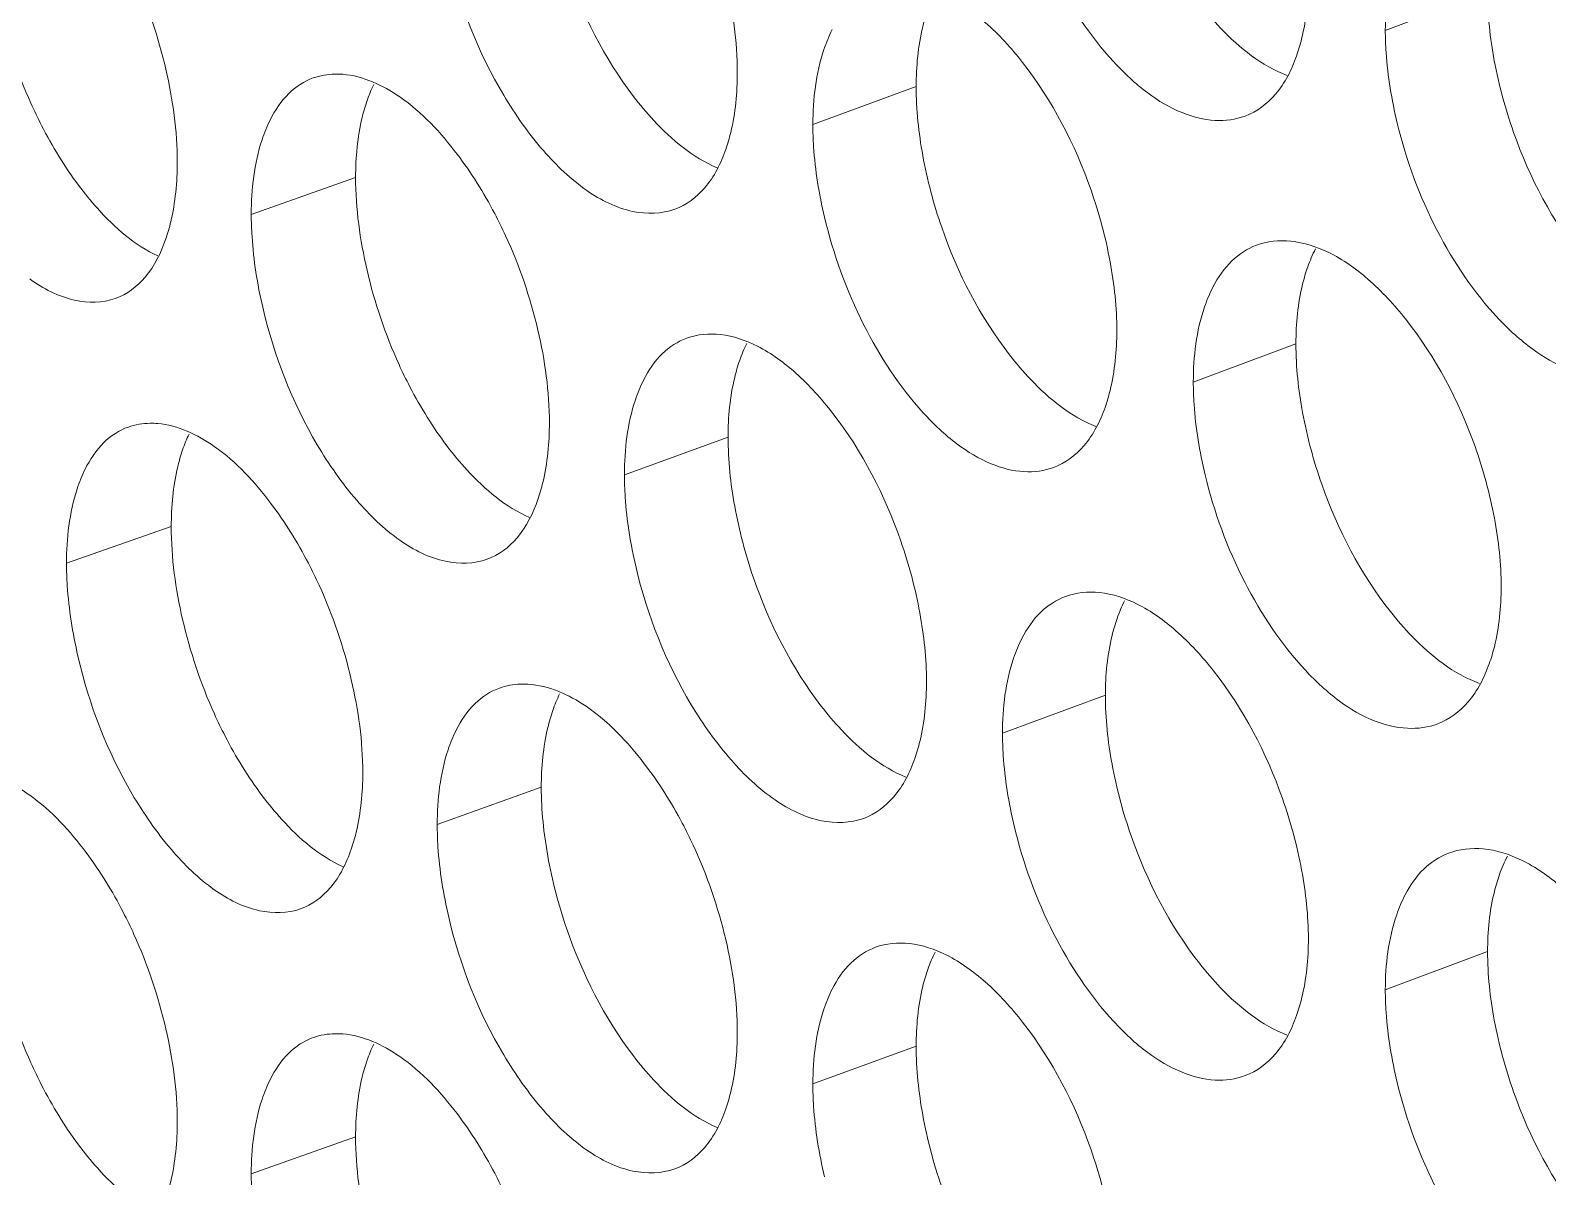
# Model space of a CAD drawing. Header units: millimetres. Extents: x 1177 to 4147, y 93 to 2194.
# Drawn here: x 2520.02 to 2532.47, y 955.8 to 965.21 of the extents above; entities that cross this region are included whole.
import ezdxf

# ---------------------------------------------------------------- set-up
doc = ezdxf.new("R2010")
doc.units = ezdxf.units.MM
doc.header["$LTSCALE"] = 0.1
doc.layers.get('0').update_dxf_attribs({"lineweight": 13})
doc.layers.add('标注', color=251, linetype='Continuous', lineweight=9)

# ---------------------------------------------------------------- blocks, each defined once
blk = doc.blocks.new('02')
at = {"layer": '标注'}
for p, q in [((4386.242, 970.593), (4385.043, 970.142)), ((4379.543, 969.483), (4378.332, 969.04)), ((4372.971, 968.419), (4371.748, 967.985)), ((4383.995, 966.468), (4382.792, 966.019)), ((4377.338, 965.373), (4376.123, 964.933)), ((4370.81, 964.325), (4369.582, 963.894)), ((4370.81, 964.325), (4369.582, 963.894)), ((4381.761, 962.347), (4380.555, 961.902)), ((4375.148, 961.268), (4373.928, 960.832)), ((4375.148, 961.268), (4373.928, 960.832)), ((4386.242, 959.343), (4385.043, 958.892)), ((4379.543, 958.233), (4378.332, 957.79)), ((4379.543, 958.233), (4378.332, 957.79)), ((4372.971, 957.169), (4371.748, 956.735))]:
    blk.add_line(p, q, dxfattribs=at)
for points, knots in [([(4375.148, 972.518), (4375.148, 972.248), (4375.207, 971.687), (4375.492, 970.597), (4375.886, 969.817), (4376.229, 969.368)], [0, 0, 0, 0, 0.240361, 0.498273, 1, 1, 1, 1]), ([(4380.692, 972.065), (4380.796, 971.63), (4381.094, 970.81), (4381.677, 969.927), (4382.226, 969.409), (4382.631, 969.167), (4383.031, 969.063), (4383.289, 969.096), (4383.401, 969.138)], [0, 0, 0, 0, 0.308628, 0.595689, 0.719688, 0.826459, 0.91799, 1, 1, 1, 1]), ([(4377.446, 969.647), (4377.446, 970.012), (4377.339, 970.766), (4377.093, 971.485), (4376.929, 971.839)], [0, 0, 0, 0, 0.483858, 1, 1, 1, 1]), ([(4368.662, 971.486), (4368.662, 971.12), (4368.766, 970.365), (4369.005, 969.643), (4369.165, 969.288)], [0, 0, 0, 0, 0.484147, 1, 1, 1, 1]), ([(4385.276, 971.257), (4385.237, 971.182), (4385.089, 970.829), (4385.043, 970.439), (4385.043, 970.142)], [0, 0, 0, 0, 0.221251, 1, 1, 1, 1]), ([(4374.063, 970.994), (4374.195, 970.43), (4374.509, 969.626), (4375.131, 968.745), (4375.493, 968.396), (4375.683, 968.264)], [0, 0, 0, 0, 0.538094, 0.785773, 1, 1, 1, 1]), ([(4370.88, 968.598), (4370.88, 968.963), (4370.775, 969.718), (4370.534, 970.439), (4370.373, 970.793)], [0, 0, 0, 0, 0.483972, 1, 1, 1, 1]), ([(4384.002, 969.841), (4384.025, 969.907), (4384.112, 970.199), (4384.141, 970.507), (4384.141, 970.742)], [0, 0, 0, 0, 0.228498, 1, 1, 1, 1]), ([(4380.791, 969.765), (4380.659, 969.933), (4380.391, 970.23), (4379.941, 970.558), (4379.489, 970.714), (4379.191, 970.688), (4379.066, 970.642)], [0, 0, 0, 0, 0.313314, 0.581411, 0.805175, 1, 1, 1, 1]), ([(4386.242, 970.593), (4386.242, 970.323), (4386.303, 969.762), (4386.598, 968.674), (4387.006, 967.898), (4387.358, 967.456)], [0, 0, 0, 0, 0.239996, 0.497521, 1, 1, 1, 1]), ([(4379.679, 970.383), (4379.656, 970.318), (4379.571, 970.025), (4379.543, 969.718), (4379.543, 969.483)], [0, 0, 0, 0, 0.228131, 1, 1, 1, 1]), ([(4382.864, 970.455), (4382.942, 970.355), (4383.231, 970.018), (4383.595, 969.726), (4383.893, 969.613)], [0, 0, 0, 0, 0.284641, 1, 1, 1, 1]), ([(4378.558, 970.151), (4378.52, 970.076), (4378.376, 969.723), (4378.332, 969.336), (4378.332, 969.04)], [0, 0, 0, 0, 0.220694, 1, 1, 1, 1]), ([(4385.043, 970.142), (4385.043, 970.055), (4385.057, 969.689), (4385.117, 969.326), (4385.183, 969.056)], [0, 0, 0, 0, 0.237713, 1, 1, 1, 1]), ([(4383.401, 969.138), (4383.537, 969.189), (4383.801, 969.39), (4383.945, 969.68), (4384.002, 969.841)], [0, 0, 0, 0, 0.459766, 1, 1, 1, 1]), ([(4377.31, 968.747), (4377.333, 968.812), (4377.418, 969.105), (4377.446, 969.412), (4377.446, 969.647)], [0, 0, 0, 0, 0.228067, 1, 1, 1, 1]), ([(4381.895, 966.622), (4381.895, 966.892), (4381.834, 967.453), (4381.542, 968.541), (4381.139, 969.319), (4380.791, 969.765)], [0, 0, 0, 0, 0.240004, 0.497624, 1, 1, 1, 1]), ([(4372.475, 969.584), (4372.369, 969.546), (4372.16, 969.41), (4372.025, 969.204), (4371.968, 969.09)], [0, 0, 0, 0, 0.469011, 1, 1, 1, 1]), ([(4372.82, 969.627), (4372.79, 969.629), (4372.674, 969.633), (4372.557, 969.613), (4372.475, 969.584)], [0, 0, 0, 0, 0.258462, 1, 1, 1, 1]), ([(4374.16, 968.692), (4373.969, 968.944), (4373.59, 969.358), (4373.059, 969.608), (4372.82, 969.627)], [0, 0, 0, 0, 0.568222, 1, 1, 1, 1]), ([(4379.543, 969.483), (4379.543, 969.212), (4379.603, 968.651), (4379.892, 967.562), (4380.291, 966.784), (4380.638, 966.338)], [0, 0, 0, 0, 0.240215, 0.497973, 1, 1, 1, 1]), ([(4369.165, 969.288), (4369.204, 969.2), (4369.364, 968.866), (4369.558, 968.548), (4369.722, 968.328)], [0, 0, 0, 0, 0.259343, 1, 1, 1, 1]), ([(4373.106, 969.319), (4373.083, 969.254), (4372.999, 968.961), (4372.971, 968.654), (4372.971, 968.419)], [0, 0, 0, 0, 0.227704, 1, 1, 1, 1]), ([(4376.229, 969.368), (4376.303, 969.271), (4376.579, 968.94), (4376.924, 968.651), (4377.209, 968.531)], [0, 0, 0, 0, 0.284248, 1, 1, 1, 1]), ([(4371.968, 969.09), (4371.931, 969.016), (4371.791, 968.664), (4371.748, 968.279), (4371.748, 967.985)], [0, 0, 0, 0, 0.22018, 1, 1, 1, 1]), ([(4378.332, 969.04), (4378.332, 968.953), (4378.345, 968.587), (4378.404, 968.224), (4378.468, 967.953)], [0, 0, 0, 0, 0.23764, 1, 1, 1, 1]), ([(4385.183, 969.056), (4385.288, 968.62), (4385.591, 967.799), (4386.183, 966.918), (4386.74, 966.404), (4387.151, 966.164), (4387.557, 966.064), (4387.818, 966.1), (4387.93, 966.143)], [0, 0, 0, 0, 0.307608, 0.594138, 0.718158, 0.825202, 0.917274, 1, 1, 1, 1]), ([(4370.746, 967.699), (4370.769, 967.764), (4370.852, 968.057), (4370.88, 968.363), (4370.88, 968.598)], [0, 0, 0, 0, 0.227639, 1, 1, 1, 1]), ([(4374.73, 967.735), (4374.689, 967.823), (4374.525, 968.156), (4374.327, 968.473), (4374.16, 968.692)], [0, 0, 0, 0, 0.259052, 1, 1, 1, 1]), ([(4376.713, 968.045), (4376.848, 968.094), (4377.113, 968.295), (4377.254, 968.585), (4377.31, 968.747)], [0, 0, 0, 0, 0.457514, 1, 1, 1, 1]), ([(4372.971, 968.419), (4372.971, 968.054), (4373.077, 967.298), (4373.319, 966.578), (4373.48, 966.224)], [0, 0, 0, 0, 0.484071, 1, 1, 1, 1]), ([(4369.722, 968.328), (4369.793, 968.233), (4370.056, 967.909), (4370.382, 967.622), (4370.654, 967.497)], [0, 0, 0, 0, 0.283758, 1, 1, 1, 1]), ([(4375.683, 968.264), (4375.845, 968.152), (4376.176, 967.983), (4376.559, 967.989), (4376.713, 968.045)], [0, 0, 0, 0, 0.547253, 1, 1, 1, 1]), ([(4371.748, 967.985), (4371.748, 967.898), (4371.761, 967.532), (4371.819, 967.169), (4371.882, 966.897)], [0, 0, 0, 0, 0.237569, 1, 1, 1, 1]), ([(4378.468, 967.953), (4378.572, 967.518), (4378.867, 966.698), (4379.445, 965.815), (4379.99, 965.295), (4380.392, 965.051), (4380.79, 964.945), (4381.046, 964.978), (4381.157, 965.019)], [0, 0, 0, 0, 0.309142, 0.59647, 0.720459, 0.827093, 0.918352, 1, 1, 1, 1]), ([(4370.154, 966.999), (4370.289, 967.047), (4370.553, 967.247), (4370.691, 967.537), (4370.746, 967.699)], [0, 0, 0, 0, 0.455161, 1, 1, 1, 1]), ([(4375.243, 965.542), (4375.243, 965.907), (4375.137, 966.662), (4374.892, 967.381), (4374.73, 967.735)], [0, 0, 0, 0, 0.483896, 1, 1, 1, 1]), ([(4383.531, 967.623), (4383.425, 967.583), (4383.218, 967.447), (4383.08, 967.245), (4383.022, 967.133)], [0, 0, 0, 0, 0.472462, 1, 1, 1, 1]), ([(4385.283, 966.755), (4385.148, 966.924), (4384.876, 967.221), (4384.419, 967.547), (4383.959, 967.699), (4383.658, 967.67), (4383.531, 967.623)], [0, 0, 0, 0, 0.312206, 0.579944, 0.804159, 1, 1, 1, 1]), ([(4384.133, 967.369), (4384.11, 967.303), (4384.024, 967.01), (4383.995, 966.703), (4383.995, 966.468)], [0, 0, 0, 0, 0.228418, 1, 1, 1, 1]), ([(4369.151, 967.228), (4369.309, 967.115), (4369.629, 966.945), (4370.004, 966.946), (4370.154, 966.999)], [0, 0, 0, 0, 0.548694, 1, 1, 1, 1]), ([(4383.022, 967.133), (4382.983, 967.058), (4382.837, 966.705), (4382.792, 966.316), (4382.792, 966.019)], [0, 0, 0, 0, 0.221061, 1, 1, 1, 1]), ([(4371.882, 966.897), (4372.013, 966.333), (4372.325, 965.529), (4372.943, 964.646), (4373.303, 964.295), (4373.491, 964.164)], [0, 0, 0, 0, 0.538492, 0.786102, 1, 1, 1, 1]), ([(4381.757, 965.721), (4381.78, 965.787), (4381.866, 966.079), (4381.895, 966.387), (4381.895, 966.622)], [0, 0, 0, 0, 0.228354, 1, 1, 1, 1]), ([(4386.401, 963.618), (4386.401, 963.888), (4386.339, 964.449), (4386.043, 965.536), (4385.635, 966.312), (4385.283, 966.755)], [0, 0, 0, 0, 0.239858, 0.497322, 1, 1, 1, 1]), ([(4376.855, 966.534), (4376.749, 966.496), (4376.54, 966.359), (4376.404, 966.155), (4376.347, 966.042)], [0, 0, 0, 0, 0.470447, 1, 1, 1, 1]), ([(4378.566, 965.652), (4378.435, 965.821), (4378.17, 966.118), (4377.724, 966.446), (4377.275, 966.604), (4376.979, 966.579), (4376.855, 966.534)], [0, 0, 0, 0, 0.313876, 0.582158, 0.805693, 1, 1, 1, 1]), ([(4383.995, 966.468), (4383.995, 966.197), (4384.056, 965.636), (4384.349, 964.548), (4384.753, 963.771), (4385.104, 963.328)], [0, 0, 0, 0, 0.240069, 0.497672, 1, 1, 1, 1]), ([(4377.474, 966.274), (4377.451, 966.208), (4377.366, 965.915), (4377.338, 965.608), (4377.338, 965.373)], [0, 0, 0, 0, 0.227989, 1, 1, 1, 1]), ([(4380.638, 966.338), (4380.715, 966.238), (4381, 965.904), (4381.357, 965.612), (4381.651, 965.497)], [0, 0, 0, 0, 0.28452, 1, 1, 1, 1]), ([(4373.48, 966.224), (4373.52, 966.136), (4373.683, 965.803), (4373.88, 965.485), (4374.046, 965.266)], [0, 0, 0, 0, 0.259163, 1, 1, 1, 1]), ([(4376.347, 966.042), (4376.309, 965.967), (4376.166, 965.615), (4376.123, 965.229), (4376.123, 964.933)], [0, 0, 0, 0, 0.220518, 1, 1, 1, 1]), ([(4382.792, 966.019), (4382.792, 965.932), (4382.805, 965.567), (4382.865, 965.204), (4382.93, 964.933)], [0, 0, 0, 0, 0.237689, 1, 1, 1, 1]), ([(4379.664, 962.507), (4379.664, 962.777), (4379.603, 963.338), (4379.312, 964.427), (4378.913, 965.205), (4378.566, 965.652)], [0, 0, 0, 0, 0.240077, 0.497775, 1, 1, 1, 1]), ([(4381.157, 965.019), (4381.293, 965.069), (4381.558, 965.27), (4381.7, 965.56), (4381.757, 965.721)], [0, 0, 0, 0, 0.459026, 1, 1, 1, 1]), ([(4370.307, 965.492), (4370.2, 965.454), (4369.991, 965.318), (4369.857, 965.111), (4369.8, 964.997)], [0, 0, 0, 0, 0.468263, 1, 1, 1, 1]), ([(4370.307, 965.492), (4370.2, 965.454), (4369.991, 965.318), (4369.857, 965.111), (4369.8, 964.997)], [0, 0, 0, 0, 0.468263, 1, 1, 1, 1]), ([(4370.651, 965.533), (4370.621, 965.535), (4370.505, 965.54), (4370.388, 965.52), (4370.307, 965.492)], [0, 0, 0, 0, 0.258637, 1, 1, 1, 1]), ([(4370.651, 965.533), (4370.621, 965.535), (4370.505, 965.54), (4370.388, 965.52), (4370.307, 965.492)], [0, 0, 0, 0, 0.258637, 1, 1, 1, 1]), ([(4371.978, 964.595), (4371.789, 964.846), (4371.414, 965.26), (4370.888, 965.512), (4370.651, 965.533)], [0, 0, 0, 0, 0.568686, 1, 1, 1, 1]), ([(4371.978, 964.595), (4371.789, 964.846), (4371.414, 965.26), (4370.888, 965.512), (4370.651, 965.533)], [0, 0, 0, 0, 0.568686, 1, 1, 1, 1]), ([(4375.108, 964.642), (4375.131, 964.708), (4375.215, 965), (4375.243, 965.307), (4375.243, 965.542)], [0, 0, 0, 0, 0.227924, 1, 1, 1, 1]), ([(4370.943, 965.224), (4370.921, 965.159), (4370.838, 964.866), (4370.81, 964.56), (4370.81, 964.325)], [0, 0, 0, 0, 0.227562, 1, 1, 1, 1]), ([(4370.943, 965.224), (4370.921, 965.159), (4370.838, 964.866), (4370.81, 964.56), (4370.81, 964.325)], [0, 0, 0, 0, 0.227562, 1, 1, 1, 1]), ([(4374.046, 965.266), (4374.119, 965.17), (4374.391, 964.841), (4374.729, 964.553), (4375.01, 964.431)], [0, 0, 0, 0, 0.284096, 1, 1, 1, 1]), ([(4377.338, 965.373), (4377.338, 965.103), (4377.398, 964.541), (4377.685, 963.452), (4378.082, 962.673), (4378.426, 962.225)], [0, 0, 0, 0, 0.240288, 0.498123, 1, 1, 1, 1]), ([(4369.8, 964.997), (4369.763, 964.922), (4369.624, 964.571), (4369.582, 964.187), (4369.582, 963.894)], [0, 0, 0, 0, 0.220019, 1, 1, 1, 1]), ([(4369.8, 964.997), (4369.763, 964.922), (4369.624, 964.571), (4369.582, 964.187), (4369.582, 963.894)], [0, 0, 0, 0, 0.220019, 1, 1, 1, 1]), ([(4376.123, 964.933), (4376.123, 964.846), (4376.136, 964.481), (4376.195, 964.117), (4376.259, 963.846)], [0, 0, 0, 0, 0.237616, 1, 1, 1, 1]), ([(4382.93, 964.933), (4383.035, 964.497), (4383.336, 963.677), (4383.922, 962.795), (4384.475, 962.279), (4384.884, 962.038), (4385.287, 961.936), (4385.546, 961.971), (4385.658, 962.013)], [0, 0, 0, 0, 0.308117, 0.594911, 0.718921, 0.825829, 0.917631, 1, 1, 1, 1]), ([(4372.544, 963.637), (4372.504, 963.724), (4372.341, 964.058), (4372.144, 964.376), (4371.978, 964.595)], [0, 0, 0, 0, 0.259142, 1, 1, 1, 1]), ([(4372.544, 963.637), (4372.504, 963.724), (4372.341, 964.058), (4372.144, 964.376), (4371.978, 964.595)], [0, 0, 0, 0, 0.259142, 1, 1, 1, 1]), ([(4374.512, 963.941), (4374.648, 963.99), (4374.912, 964.191), (4375.052, 964.481), (4375.108, 964.642)], [0, 0, 0, 0, 0.456741, 1, 1, 1, 1]), ([(4370.81, 964.325), (4370.81, 963.959), (4370.914, 963.204), (4371.155, 962.483), (4371.315, 962.128)], [0, 0, 0, 0, 0.484109, 1, 1, 1, 1]), ([(4370.81, 964.325), (4370.81, 963.959), (4370.914, 963.204), (4371.155, 962.483), (4371.315, 962.128)], [0, 0, 0, 0, 0.484109, 1, 1, 1, 1]), ([(4373.491, 964.164), (4373.652, 964.051), (4373.979, 963.881), (4374.36, 963.887), (4374.512, 963.941)], [0, 0, 0, 0, 0.547725, 1, 1, 1, 1]), ([(4369.582, 963.894), (4369.582, 963.807), (4369.595, 963.441), (4369.653, 963.077), (4369.716, 962.805)], [0, 0, 0, 0, 0.237546, 1, 1, 1, 1]), ([(4369.582, 963.894), (4369.582, 963.807), (4369.595, 963.441), (4369.653, 963.077), (4369.716, 962.805)], [0, 0, 0, 0, 0.237546, 1, 1, 1, 1]), ([(4376.259, 963.846), (4376.391, 963.282), (4376.708, 962.478), (4377.334, 961.599), (4377.698, 961.251), (4377.889, 961.12)], [0, 0, 0, 0, 0.537696, 0.785444, 1, 1, 1, 1]), ([(4373.055, 961.442), (4373.055, 961.808), (4372.949, 962.562), (4372.706, 963.282), (4372.544, 963.637)], [0, 0, 0, 0, 0.483934, 1, 1, 1, 1]), ([(4373.055, 961.442), (4373.055, 961.808), (4372.949, 962.562), (4372.706, 963.282), (4372.544, 963.637)], [0, 0, 0, 0, 0.483934, 1, 1, 1, 1]), ([(4386.261, 962.717), (4386.285, 962.782), (4386.371, 963.075), (4386.401, 963.383), (4386.401, 963.618)], [0, 0, 0, 0, 0.228642, 1, 1, 1, 1]), ([(4381.292, 963.505), (4381.185, 963.465), (4380.978, 963.33), (4380.841, 963.127), (4380.783, 963.014)], [0, 0, 0, 0, 0.471808, 1, 1, 1, 1]), ([(4383.03, 962.632), (4382.897, 962.801), (4382.626, 963.098), (4382.173, 963.424), (4381.717, 963.579), (4381.417, 963.551), (4381.292, 963.505)], [0, 0, 0, 0, 0.312757, 0.580674, 0.804664, 1, 1, 1, 1]), ([(4381.899, 963.249), (4381.876, 963.183), (4381.79, 962.89), (4381.761, 962.583), (4381.761, 962.347)], [0, 0, 0, 0, 0.228275, 1, 1, 1, 1]), ([(4385.104, 963.328), (4385.183, 963.227), (4385.477, 962.888), (4385.846, 962.595), (4386.149, 962.485)], [0, 0, 0, 0, 0.284751, 1, 1, 1, 1]), ([(4380.783, 963.014), (4380.745, 962.94), (4380.599, 962.586), (4380.555, 962.198), (4380.555, 961.902)], [0, 0, 0, 0, 0.220876, 1, 1, 1, 1]), ([(4369.716, 962.805), (4369.845, 962.241), (4370.155, 961.436), (4370.769, 960.552), (4371.126, 960.201), (4371.314, 960.068)], [0, 0, 0, 0, 0.53889, 0.786432, 1, 1, 1, 1]), ([(4369.716, 962.805), (4369.845, 962.241), (4370.155, 961.436), (4370.769, 960.552), (4371.126, 960.201), (4371.314, 960.068)], [0, 0, 0, 0, 0.53889, 0.786432, 1, 1, 1, 1]), ([(4385.658, 962.013), (4385.795, 962.064), (4386.059, 962.266), (4386.204, 962.556), (4386.261, 962.717)], [0, 0, 0, 0, 0.460494, 1, 1, 1, 1]), ([(4384.141, 959.492), (4384.141, 959.762), (4384.079, 960.323), (4383.785, 961.411), (4383.38, 962.188), (4383.03, 962.632)], [0, 0, 0, 0, 0.239931, 0.497473, 1, 1, 1, 1]), ([(4374.658, 962.432), (4374.552, 962.393), (4374.343, 962.257), (4374.208, 962.052), (4374.15, 961.938)], [0, 0, 0, 0, 0.469738, 1, 1, 1, 1]), ([(4374.658, 962.432), (4374.552, 962.393), (4374.343, 962.257), (4374.208, 962.052), (4374.15, 961.938)], [0, 0, 0, 0, 0.469738, 1, 1, 1, 1]), ([(4374.992, 962.477), (4374.963, 962.479), (4374.85, 962.48), (4374.737, 962.46), (4374.658, 962.432)], [0, 0, 0, 0, 0.257824, 1, 1, 1, 1]), ([(4374.992, 962.477), (4374.963, 962.479), (4374.85, 962.48), (4374.737, 962.46), (4374.658, 962.432)], [0, 0, 0, 0, 0.257824, 1, 1, 1, 1]), ([(4376.356, 961.545), (4376.161, 961.798), (4375.776, 962.216), (4375.235, 962.462), (4374.992, 962.477)], [0, 0, 0, 0, 0.568444, 1, 1, 1, 1]), ([(4376.356, 961.545), (4376.161, 961.798), (4375.776, 962.216), (4375.235, 962.462), (4374.992, 962.477)], [0, 0, 0, 0, 0.568444, 1, 1, 1, 1]), ([(4379.527, 961.606), (4379.55, 961.672), (4379.635, 961.964), (4379.664, 962.272), (4379.664, 962.507)], [0, 0, 0, 0, 0.22821, 1, 1, 1, 1]), ([(4378.426, 962.225), (4378.502, 962.127), (4378.782, 961.794), (4379.133, 961.504), (4379.423, 961.387)], [0, 0, 0, 0, 0.28439, 1, 1, 1, 1]), ([(4381.761, 962.347), (4381.761, 962.077), (4381.822, 961.516), (4382.113, 960.428), (4382.515, 959.65), (4382.864, 959.205)], [0, 0, 0, 0, 0.240142, 0.497822, 1, 1, 1, 1]), ([(4371.315, 962.128), (4371.355, 962.041), (4371.516, 961.707), (4371.712, 961.389), (4371.877, 961.17)], [0, 0, 0, 0, 0.259253, 1, 1, 1, 1]), ([(4371.315, 962.128), (4371.355, 962.041), (4371.516, 961.707), (4371.712, 961.389), (4371.877, 961.17)], [0, 0, 0, 0, 0.259253, 1, 1, 1, 1]), ([(4375.283, 962.169), (4375.26, 962.103), (4375.176, 961.81), (4375.148, 961.503), (4375.148, 961.268)], [0, 0, 0, 0, 0.227846, 1, 1, 1, 1]), ([(4375.283, 962.169), (4375.26, 962.103), (4375.176, 961.81), (4375.148, 961.503), (4375.148, 961.268)], [0, 0, 0, 0, 0.227846, 1, 1, 1, 1]), ([(4374.15, 961.938), (4374.113, 961.864), (4373.971, 961.512), (4373.928, 961.126), (4373.928, 960.832)], [0, 0, 0, 0, 0.220347, 1, 1, 1, 1]), ([(4374.15, 961.938), (4374.113, 961.864), (4373.971, 961.512), (4373.928, 961.126), (4373.928, 960.832)], [0, 0, 0, 0, 0.220347, 1, 1, 1, 1]), ([(4380.555, 961.902), (4380.555, 961.815), (4380.568, 961.449), (4380.628, 961.086), (4380.692, 960.815)], [0, 0, 0, 0, 0.237664, 1, 1, 1, 1]), ([(4376.929, 960.589), (4376.889, 960.676), (4376.724, 961.009), (4376.524, 961.326), (4376.356, 961.545)], [0, 0, 0, 0, 0.258962, 1, 1, 1, 1]), ([(4376.929, 960.589), (4376.889, 960.676), (4376.724, 961.009), (4376.524, 961.326), (4376.356, 961.545)], [0, 0, 0, 0, 0.258962, 1, 1, 1, 1]), ([(4378.928, 960.904), (4379.064, 960.954), (4379.328, 961.155), (4379.47, 961.445), (4379.527, 961.606)], [0, 0, 0, 0, 0.458276, 1, 1, 1, 1]), ([(4369.811, 960.504), (4369.623, 960.754), (4369.252, 961.169), (4368.729, 961.423), (4368.492, 961.444)], [0, 0, 0, 0, 0.569371, 1, 1, 1, 1]), ([(4372.92, 960.543), (4372.943, 960.608), (4373.026, 960.901), (4373.055, 961.208), (4373.055, 961.442)], [0, 0, 0, 0, 0.227782, 1, 1, 1, 1]), ([(4372.92, 960.543), (4372.943, 960.608), (4373.026, 960.901), (4373.055, 961.208), (4373.055, 961.442)], [0, 0, 0, 0, 0.227782, 1, 1, 1, 1]), ([(4371.877, 961.17), (4371.949, 961.074), (4372.216, 960.748), (4372.548, 960.46), (4372.825, 960.336)], [0, 0, 0, 0, 0.283932, 1, 1, 1, 1]), ([(4371.877, 961.17), (4371.949, 961.074), (4372.216, 960.748), (4372.548, 960.46), (4372.825, 960.336)], [0, 0, 0, 0, 0.283932, 1, 1, 1, 1]), ([(4375.148, 961.268), (4375.148, 960.998), (4375.207, 960.437), (4375.492, 959.347), (4375.886, 958.567), (4376.229, 958.118)], [0, 0, 0, 0, 0.240361, 0.498273, 1, 1, 1, 1]), ([(4375.148, 961.268), (4375.148, 960.998), (4375.207, 960.437), (4375.492, 959.347), (4375.886, 958.567), (4376.229, 958.118)], [0, 0, 0, 0, 0.240361, 0.498273, 1, 1, 1, 1]), ([(4377.889, 961.12), (4378.053, 961.008), (4378.387, 960.839), (4378.773, 960.847), (4378.928, 960.904)], [0, 0, 0, 0, 0.54679, 1, 1, 1, 1]), ([(4373.928, 960.832), (4373.928, 960.745), (4373.941, 960.379), (4374, 960.015), (4374.063, 959.744)], [0, 0, 0, 0, 0.237593, 1, 1, 1, 1]), ([(4373.928, 960.832), (4373.928, 960.745), (4373.941, 960.379), (4374, 960.015), (4374.063, 959.744)], [0, 0, 0, 0, 0.237593, 1, 1, 1, 1]), ([(4380.692, 960.815), (4380.796, 960.38), (4381.094, 959.56), (4381.677, 958.677), (4382.226, 958.159), (4382.631, 957.917), (4383.031, 957.813), (4383.289, 957.846), (4383.401, 957.888)], [0, 0, 0, 0, 0.308628, 0.595689, 0.719688, 0.826459, 0.91799, 1, 1, 1, 1]), ([(4377.446, 958.397), (4377.446, 958.762), (4377.339, 959.516), (4377.093, 960.235), (4376.929, 960.589)], [0, 0, 0, 0, 0.483858, 1, 1, 1, 1]), ([(4377.446, 958.397), (4377.446, 958.762), (4377.339, 959.516), (4377.093, 960.235), (4376.929, 960.589)], [0, 0, 0, 0, 0.483858, 1, 1, 1, 1]), ([(4370.373, 959.543), (4370.333, 959.631), (4370.172, 959.965), (4369.976, 960.283), (4369.811, 960.504)], [0, 0, 0, 0, 0.259231, 1, 1, 1, 1]), ([(4372.326, 959.843), (4372.461, 959.891), (4372.725, 960.091), (4372.864, 960.382), (4372.92, 960.543)], [0, 0, 0, 0, 0.455957, 1, 1, 1, 1]), ([(4372.326, 959.843), (4372.461, 959.891), (4372.725, 960.091), (4372.864, 960.382), (4372.92, 960.543)], [0, 0, 0, 0, 0.455957, 1, 1, 1, 1]), ([(4385.785, 960.496), (4385.679, 960.456), (4385.472, 960.321), (4385.334, 960.119), (4385.276, 960.007)], [0, 0, 0, 0, 0.473099, 1, 1, 1, 1]), ([(4387.549, 959.634), (4387.414, 959.803), (4387.139, 960.099), (4386.678, 960.424), (4386.215, 960.575), (4385.912, 960.544), (4385.785, 960.496)], [0, 0, 0, 0, 0.31166, 0.579222, 0.803661, 1, 1, 1, 1]), ([(4368.662, 960.236), (4368.662, 959.87), (4368.766, 959.115), (4369.005, 958.393), (4369.165, 958.038)], [0, 0, 0, 0, 0.484147, 1, 1, 1, 1]), ([(4386.381, 960.245), (4386.358, 960.179), (4386.271, 959.886), (4386.242, 959.578), (4386.242, 959.343)], [0, 0, 0, 0, 0.228562, 1, 1, 1, 1]), ([(4371.314, 960.068), (4371.473, 959.956), (4371.797, 959.786), (4372.175, 959.789), (4372.326, 959.843)], [0, 0, 0, 0, 0.548205, 1, 1, 1, 1]), ([(4371.314, 960.068), (4371.473, 959.956), (4371.797, 959.786), (4372.175, 959.789), (4372.326, 959.843)], [0, 0, 0, 0, 0.548205, 1, 1, 1, 1]), ([(4385.276, 960.007), (4385.237, 959.932), (4385.089, 959.579), (4385.043, 959.189), (4385.043, 958.892)], [0, 0, 0, 0, 0.221251, 1, 1, 1, 1]), ([(4374.063, 959.744), (4374.195, 959.18), (4374.509, 958.376), (4375.131, 957.495), (4375.493, 957.146), (4375.683, 957.014)], [0, 0, 0, 0, 0.538094, 0.785773, 1, 1, 1, 1]), ([(4374.063, 959.744), (4374.195, 959.18), (4374.509, 958.376), (4375.131, 957.495), (4375.493, 957.146), (4375.683, 957.014)], [0, 0, 0, 0, 0.538094, 0.785773, 1, 1, 1, 1]), ([(4370.88, 957.348), (4370.88, 957.713), (4370.775, 958.468), (4370.534, 959.189), (4370.373, 959.543)], [0, 0, 0, 0, 0.483972, 1, 1, 1, 1]), ([(4379.066, 959.392), (4378.96, 959.353), (4378.752, 959.217), (4378.616, 959.014), (4378.558, 958.901)], [0, 0, 0, 0, 0.471136, 1, 1, 1, 1]), ([(4379.066, 959.392), (4378.96, 959.353), (4378.752, 959.217), (4378.616, 959.014), (4378.558, 958.901)], [0, 0, 0, 0, 0.471136, 1, 1, 1, 1]), ([(4380.791, 958.515), (4380.659, 958.683), (4380.391, 958.98), (4379.941, 959.308), (4379.489, 959.464), (4379.191, 959.438), (4379.066, 959.392)], [0, 0, 0, 0, 0.313314, 0.581411, 0.805175, 1, 1, 1, 1]), ([(4380.791, 958.515), (4380.659, 958.683), (4380.391, 958.98), (4379.941, 959.308), (4379.489, 959.464), (4379.191, 959.438), (4379.066, 959.392)], [0, 0, 0, 0, 0.313314, 0.581411, 0.805175, 1, 1, 1, 1]), ([(4384.002, 958.591), (4384.025, 958.657), (4384.112, 958.949), (4384.141, 959.257), (4384.141, 959.492)], [0, 0, 0, 0, 0.228498, 1, 1, 1, 1]), ([(4386.242, 959.343), (4386.242, 959.073), (4386.303, 958.512), (4386.598, 957.424), (4387.006, 956.648), (4387.358, 956.206)], [0, 0, 0, 0, 0.239996, 0.497521, 1, 1, 1, 1]), ([(4382.864, 959.205), (4382.942, 959.105), (4383.231, 958.768), (4383.595, 958.476), (4383.893, 958.363)], [0, 0, 0, 0, 0.284641, 1, 1, 1, 1]), ([(4379.679, 959.133), (4379.656, 959.068), (4379.571, 958.775), (4379.543, 958.468), (4379.543, 958.233)], [0, 0, 0, 0, 0.228131, 1, 1, 1, 1]), ([(4379.679, 959.133), (4379.656, 959.068), (4379.571, 958.775), (4379.543, 958.468), (4379.543, 958.233)], [0, 0, 0, 0, 0.228131, 1, 1, 1, 1]), ([(4378.558, 958.901), (4378.52, 958.826), (4378.376, 958.473), (4378.332, 958.086), (4378.332, 957.79)], [0, 0, 0, 0, 0.220694, 1, 1, 1, 1]), ([(4378.558, 958.901), (4378.52, 958.826), (4378.376, 958.473), (4378.332, 958.086), (4378.332, 957.79)], [0, 0, 0, 0, 0.220694, 1, 1, 1, 1]), ([(4385.043, 958.892), (4385.043, 958.805), (4385.057, 958.439), (4385.117, 958.076), (4385.183, 957.806)], [0, 0, 0, 0, 0.237713, 1, 1, 1, 1]), ([(4381.895, 955.372), (4381.895, 955.642), (4381.834, 956.203), (4381.542, 957.291), (4381.139, 958.069), (4380.791, 958.515)], [0, 0, 0, 0, 0.240004, 0.497624, 1, 1, 1, 1]), ([(4381.895, 955.372), (4381.895, 955.642), (4381.834, 956.203), (4381.542, 957.291), (4381.139, 958.069), (4380.791, 958.515)], [0, 0, 0, 0, 0.240004, 0.497624, 1, 1, 1, 1]), ([(4383.401, 957.888), (4383.537, 957.939), (4383.801, 958.14), (4383.945, 958.43), (4384.002, 958.591)], [0, 0, 0, 0, 0.459766, 1, 1, 1, 1]), ([(4372.475, 958.334), (4372.369, 958.296), (4372.16, 958.16), (4372.025, 957.954), (4371.968, 957.84)], [0, 0, 0, 0, 0.469011, 1, 1, 1, 1]), ([(4372.82, 958.377), (4372.79, 958.379), (4372.674, 958.383), (4372.557, 958.363), (4372.475, 958.334)], [0, 0, 0, 0, 0.258462, 1, 1, 1, 1]), ([(4374.16, 957.442), (4373.969, 957.694), (4373.59, 958.108), (4373.059, 958.358), (4372.82, 958.377)], [0, 0, 0, 0, 0.568222, 1, 1, 1, 1]), ([(4377.31, 957.497), (4377.333, 957.562), (4377.418, 957.855), (4377.446, 958.162), (4377.446, 958.397)], [0, 0, 0, 0, 0.228067, 1, 1, 1, 1]), ([(4377.31, 957.497), (4377.333, 957.562), (4377.418, 957.855), (4377.446, 958.162), (4377.446, 958.397)], [0, 0, 0, 0, 0.228067, 1, 1, 1, 1]), ([(4376.229, 958.118), (4376.303, 958.021), (4376.579, 957.69), (4376.924, 957.401), (4377.209, 957.281)], [0, 0, 0, 0, 0.284248, 1, 1, 1, 1]), ([(4376.229, 958.118), (4376.303, 958.021), (4376.579, 957.69), (4376.924, 957.401), (4377.209, 957.281)], [0, 0, 0, 0, 0.284248, 1, 1, 1, 1]), ([(4379.543, 958.233), (4379.543, 957.962), (4379.603, 957.401), (4379.892, 956.312), (4380.291, 955.534), (4380.638, 955.088)], [0, 0, 0, 0, 0.240215, 0.497973, 1, 1, 1, 1]), ([(4379.543, 958.233), (4379.543, 957.962), (4379.603, 957.401), (4379.892, 956.312), (4380.291, 955.534), (4380.638, 955.088)], [0, 0, 0, 0, 0.240215, 0.497973, 1, 1, 1, 1]), ([(4369.165, 958.038), (4369.204, 957.95), (4369.364, 957.616), (4369.558, 957.298), (4369.722, 957.078)], [0, 0, 0, 0, 0.259343, 1, 1, 1, 1]), ([(4373.106, 958.069), (4373.083, 958.004), (4372.999, 957.711), (4372.971, 957.404), (4372.971, 957.169)], [0, 0, 0, 0, 0.227704, 1, 1, 1, 1]), ([(4371.968, 957.84), (4371.931, 957.766), (4371.791, 957.414), (4371.748, 957.029), (4371.748, 956.735)], [0, 0, 0, 0, 0.22018, 1, 1, 1, 1]), ([(4378.332, 957.79), (4378.332, 957.703), (4378.345, 957.337), (4378.404, 956.974), (4378.468, 956.703)], [0, 0, 0, 0, 0.23764, 1, 1, 1, 1]), ([(4378.332, 957.79), (4378.332, 957.703), (4378.345, 957.337), (4378.404, 956.974), (4378.468, 956.703)], [0, 0, 0, 0, 0.23764, 1, 1, 1, 1]), ([(4385.183, 957.806), (4385.288, 957.37), (4385.591, 956.549), (4386.183, 955.668), (4386.74, 955.154), (4387.151, 954.914), (4387.557, 954.814), (4387.818, 954.85), (4387.93, 954.893)], [0, 0, 0, 0, 0.307608, 0.594138, 0.718158, 0.825202, 0.917274, 1, 1, 1, 1]), ([(4374.73, 956.485), (4374.689, 956.573), (4374.525, 956.906), (4374.327, 957.223), (4374.16, 957.442)], [0, 0, 0, 0, 0.259052, 1, 1, 1, 1]), ([(4376.713, 956.795), (4376.848, 956.844), (4377.113, 957.045), (4377.254, 957.335), (4377.31, 957.497)], [0, 0, 0, 0, 0.457514, 1, 1, 1, 1]), ([(4376.713, 956.795), (4376.848, 956.844), (4377.113, 957.045), (4377.254, 957.335), (4377.31, 957.497)], [0, 0, 0, 0, 0.457514, 1, 1, 1, 1]), ([(4370.746, 956.449), (4370.769, 956.514), (4370.852, 956.807), (4370.88, 957.113), (4370.88, 957.348)], [0, 0, 0, 0, 0.227639, 1, 1, 1, 1]), ([(4369.722, 957.078), (4369.793, 956.983), (4370.056, 956.659), (4370.382, 956.372), (4370.654, 956.247)], [0, 0, 0, 0, 0.283758, 1, 1, 1, 1]), ([(4372.971, 957.169), (4372.971, 956.804), (4373.077, 956.048), (4373.319, 955.328), (4373.48, 954.974)], [0, 0, 0, 0, 0.484071, 1, 1, 1, 1]), ([(4375.683, 957.014), (4375.845, 956.902), (4376.176, 956.733), (4376.559, 956.739), (4376.713, 956.795)], [0, 0, 0, 0, 0.547253, 1, 1, 1, 1]), ([(4375.683, 957.014), (4375.845, 956.902), (4376.176, 956.733), (4376.559, 956.739), (4376.713, 956.795)], [0, 0, 0, 0, 0.547253, 1, 1, 1, 1]), ([(4371.748, 956.735), (4371.748, 956.648), (4371.761, 956.282), (4371.819, 955.919), (4371.882, 955.647)], [0, 0, 0, 0, 0.237569, 1, 1, 1, 1])]:
    blk.add_open_spline(points, degree=3, knots=knots, dxfattribs=at)
for points in [[(4373.183, 969.508), (4373.153, 969.447), (4373.128, 969.383), (4373.106, 969.319)], [(4384.224, 967.58), (4384.189, 967.512), (4384.159, 967.441), (4384.133, 967.369)], [(4377.556, 966.472), (4377.525, 966.408), (4377.497, 966.341), (4377.474, 966.274)], [(4371.018, 965.409), (4370.989, 965.349), (4370.964, 965.287), (4370.943, 965.224)], [(4371.018, 965.409), (4370.989, 965.349), (4370.964, 965.287), (4370.943, 965.224)], [(4381.987, 963.456), (4381.953, 963.389), (4381.924, 963.319), (4381.899, 963.249)], [(4375.363, 962.362), (4375.332, 962.3), (4375.305, 962.235), (4375.283, 962.169)], [(4375.363, 962.362), (4375.332, 962.3), (4375.305, 962.235), (4375.283, 962.169)], [(4386.474, 960.46), (4386.438, 960.391), (4386.407, 960.319), (4386.381, 960.245)], [(4379.765, 959.336), (4379.732, 959.271), (4379.704, 959.203), (4379.679, 959.133)], [(4379.765, 959.336), (4379.732, 959.271), (4379.704, 959.203), (4379.679, 959.133)], [(4373.183, 958.258), (4373.153, 958.197), (4373.128, 958.133), (4373.106, 958.069)]]:
    blk.add_open_spline(points, degree=3, dxfattribs=at)

msp = doc.modelspace()

# ---------------------------------------------------------------- block references
at = {"xscale": 0.7, "yscale": 0.7, "zscale": 0.7}
msp.add_blockref('02', (-538.391, 286.112), dxfattribs=at)

doc.saveas('drawing.dxf')
